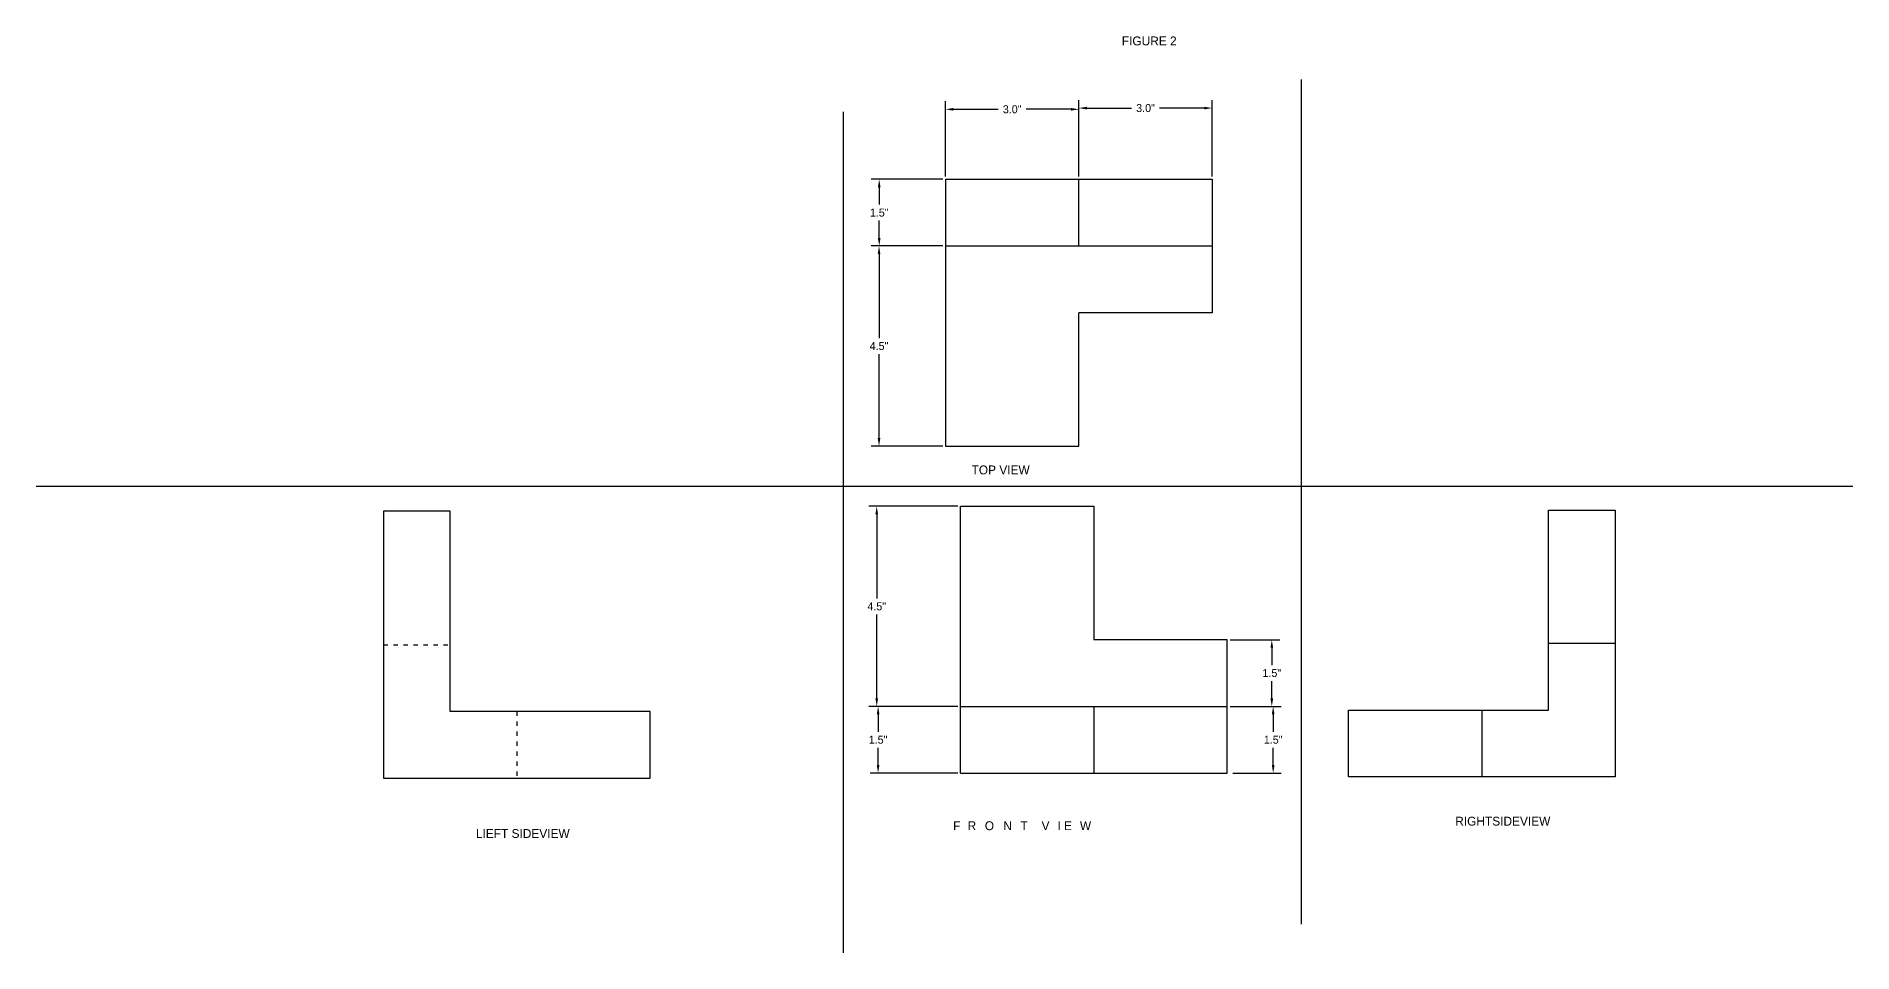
# Model space of a CAD drawing. Header units: inches. Extents: x -7.6 to 46.9, y -32.2 to 38.1.
# Drawn here: x -3.37 to 37.49, y -32.22 to -11.62 of the extents above; entities that cross this region are included whole.
import ezdxf

# ---------------------------------------------------------------- set-up
doc = ezdxf.new("R2010")
doc.units = ezdxf.units.IN
doc.header["$MEASUREMENT"] = 0
doc.linetypes.add('DOT2', pattern=[0.125, 0, -0.125])
doc.dimstyles.get("Standard").update_dxf_attribs({"dimtxt": 0.18, "dimasz": 0.18, "dimexe": 0.18, "dimexo": 0.0625, "dimgap": 0.09, "dimtad": 0, "dimtih": 1, "dimtoh": 1, "dimdec": 1, "dimzin": 0, "dimdsep": 46, "dimlunit": 3, "dimtxsty": 'Standard', "dimcen": 0.09, "dimadec": 0, "dimazin": 0, "dimtfac": 1, "dimtdec": 1, "dimtofl": 0, "dimtmove": 0, "dimatfit": 3, "dimfxl": 1, "dimtolj": 1, "dimtzin": 0, "dimarcsym": 0})

# ---------------------------------------------------------------- blocks, each defined once
blk = doc.blocks.new('*D17')
at = {"color": 0, "lineweight": -2}
for p, q in [((17.018, -16.331), (15.406, -16.331)), ((15.586, -16.511), (15.586, -18.401)), ((15.586, -20.651), (15.586, -18.761)), ((17.018, -20.831), (15.406, -20.831))]:
    blk.add_line(p, q, dxfattribs=at)
at = {"color": 0}
for points in [[(15.556, -16.511), (15.616, -16.511), (15.586, -16.331)], [(15.556, -20.651), (15.616, -20.651), (15.586, -20.831)]]:
    blk.add_solid(points, dxfattribs=at)
at = {"layer": 'Defpoints', "color": 0}
for p in [(15.586, -16.331), (17.081, -16.331), (17.081, -20.831)]:
    blk.add_point(p, dxfattribs=at)
at = {"color": 0, "insert": (15.586, -18.581), "char_height": 0.18, "attachment_point": 5}
blk.add_mtext('\\A1;4.5"', dxfattribs=at)
blk = doc.blocks.new('*D18')
at = {"color": 0, "lineweight": -2}
for p, q in [((17.018, -14.831), (15.41, -14.831)), ((15.59, -15.011), (15.59, -15.401)), ((15.59, -16.151), (15.59, -15.761)), ((17.018, -16.331), (15.41, -16.331))]:
    blk.add_line(p, q, dxfattribs=at)
at = {"color": 0}
for points in [[(15.56, -15.011), (15.62, -15.011), (15.59, -14.831)], [(15.56, -16.151), (15.62, -16.151), (15.59, -16.331)]]:
    blk.add_solid(points, dxfattribs=at)
at = {"layer": 'Defpoints', "color": 0}
for p in [(15.59, -14.831), (17.081, -14.831), (17.081, -16.331)]:
    blk.add_point(p, dxfattribs=at)
at = {"color": 0, "insert": (15.59, -15.581), "char_height": 0.18, "attachment_point": 5}
blk.add_mtext('\\A1;1.5"', dxfattribs=at)
blk = doc.blocks.new('*D19')
at = {"color": 0, "lineweight": -2}
for p, q in [((17.081, -14.769), (17.081, -13.078)), ((17.261, -13.258), (18.266, -13.258)), ((19.901, -13.258), (18.896, -13.258)), ((20.081, -14.769), (20.081, -13.078))]:
    blk.add_line(p, q, dxfattribs=at)
at = {"color": 0}
for points in [[(17.261, -13.228), (17.261, -13.288), (17.081, -13.258)], [(19.901, -13.228), (19.901, -13.288), (20.081, -13.258)]]:
    blk.add_solid(points, dxfattribs=at)
at = {"layer": 'Defpoints', "color": 0}
for p in [(20.081, -13.258), (17.081, -14.831), (20.081, -14.831)]:
    blk.add_point(p, dxfattribs=at)
at = {"color": 0, "insert": (18.581, -13.258), "char_height": 0.18, "attachment_point": 5}
blk.add_mtext('\\A1;3.0"', dxfattribs=at)
blk = doc.blocks.new('*D20')
at = {"color": 0, "lineweight": -2}
for p, q in [((20.081, -14.769), (20.081, -13.05)), ((23.081, -14.769), (23.081, -13.05)), ((20.261, -13.23), (21.266, -13.23)), ((22.901, -13.23), (21.896, -13.23))]:
    blk.add_line(p, q, dxfattribs=at)
at = {"color": 0}
for points in [[(20.261, -13.2), (20.261, -13.26), (20.081, -13.23)], [(22.901, -13.2), (22.901, -13.26), (23.081, -13.23)]]:
    blk.add_solid(points, dxfattribs=at)
at = {"layer": 'Defpoints', "color": 0}
for p in [(23.081, -13.23), (20.081, -14.831), (23.081, -14.831)]:
    blk.add_point(p, dxfattribs=at)
at = {"color": 0, "insert": (21.581, -13.23), "char_height": 0.18, "attachment_point": 5}
blk.add_mtext('\\A1;3.0"', dxfattribs=at)
blk = doc.blocks.new('*D21')
at = {"color": 0, "lineweight": -2}
for p, q in [((17.358, -22.185), (15.354, -22.185)), ((15.534, -22.365), (15.534, -24.255)), ((15.534, -26.505), (15.534, -24.615)), ((17.358, -26.685), (15.354, -26.685))]:
    blk.add_line(p, q, dxfattribs=at)
at = {"color": 0}
for points in [[(15.504, -22.365), (15.564, -22.365), (15.534, -22.185)], [(15.504, -26.505), (15.564, -26.505), (15.534, -26.685)]]:
    blk.add_solid(points, dxfattribs=at)
at = {"layer": 'Defpoints', "color": 0}
for p in [(17.421, -22.185), (15.534, -26.685), (17.421, -26.685)]:
    blk.add_point(p, dxfattribs=at)
at = {"color": 0, "insert": (15.534, -24.435), "char_height": 0.18, "attachment_point": 5}
blk.add_mtext('\\A1;4.5"', dxfattribs=at)
blk = doc.blocks.new('*D22')
at = {"color": 0, "lineweight": -2}
for p, q in [((17.358, -26.685), (15.385, -26.685)), ((15.565, -26.865), (15.565, -27.255)), ((15.565, -28.005), (15.565, -27.615)), ((17.358, -28.185), (15.385, -28.185))]:
    blk.add_line(p, q, dxfattribs=at)
at = {"color": 0}
for points in [[(15.535, -26.865), (15.595, -26.865), (15.565, -26.685)], [(15.535, -28.005), (15.595, -28.005), (15.565, -28.185)]]:
    blk.add_solid(points, dxfattribs=at)
at = {"layer": 'Defpoints', "color": 0}
for p in [(17.421, -26.685), (15.565, -28.185), (17.421, -28.185)]:
    blk.add_point(p, dxfattribs=at)
at = {"color": 0, "insert": (15.565, -27.435), "char_height": 0.18, "attachment_point": 5}
blk.add_mtext('\\A1;1.5"', dxfattribs=at)
blk = doc.blocks.new('*D23')
at = {"color": 0, "lineweight": -2}
for p, q in [((23.483, -25.185), (24.602, -25.185)), ((24.422, -25.365), (24.422, -25.755)), ((24.422, -26.505), (24.422, -26.115)), ((23.483, -26.685), (24.602, -26.685))]:
    blk.add_line(p, q, dxfattribs=at)
at = {"color": 0}
for points in [[(24.392, -25.365), (24.452, -25.365), (24.422, -25.185)], [(24.392, -26.505), (24.452, -26.505), (24.422, -26.685)]]:
    blk.add_solid(points, dxfattribs=at)
at = {"layer": 'Defpoints', "color": 0}
for p in [(23.421, -25.185), (23.421, -26.685), (24.422, -26.685)]:
    blk.add_point(p, dxfattribs=at)
at = {"color": 0, "insert": (24.422, -25.935), "char_height": 0.18, "attachment_point": 5}
blk.add_mtext('\\A1;1.5"', dxfattribs=at)
blk = doc.blocks.new('*D24')
at = {"color": 0, "lineweight": -2}
for p, q in [((23.546, -26.685), (24.633, -26.685)), ((24.453, -26.865), (24.453, -27.255)), ((24.453, -28.005), (24.453, -27.615)), ((23.546, -28.185), (24.633, -28.185))]:
    blk.add_line(p, q, dxfattribs=at)
at = {"color": 0}
for points in [[(24.423, -26.865), (24.483, -26.865), (24.453, -26.685)], [(24.423, -28.005), (24.483, -28.005), (24.453, -28.185)]]:
    blk.add_solid(points, dxfattribs=at)
at = {"layer": 'Defpoints', "color": 0}
for p in [(23.483, -26.685), (23.483, -28.185), (24.453, -28.185)]:
    blk.add_point(p, dxfattribs=at)
at = {"color": 0, "insert": (24.453, -27.435), "char_height": 0.18, "attachment_point": 5}
blk.add_mtext('\\A1;1.5"', dxfattribs=at)

msp = doc.modelspace()

# ---------------------------------------------------------------- linework, layer by layer
for p, q in [((25.081, -12.588), (25.081, -31.582)), ((14.777, -13.312), (14.777, -32.223)), ((17.081, -14.831), (20.081, -14.831)), ((17.081, -14.831), (17.081, -16.331)), ((20.081, -14.831), (23.081, -14.831)), ((20.081, -16.331), (20.081, -14.831)), ((23.081, -14.831), (23.081, -16.331)), ((17.081, -16.331), (17.081, -20.831)), ((17.081, -16.331), (20.081, -16.331)), ((20.081, -16.331), (23.081, -16.331)), ((23.081, -16.331), (23.081, -17.831)), ((23.081, -17.831), (20.081, -17.831)), ((20.081, -20.831), (20.081, -17.831)), ((17.081, -20.831), (20.081, -20.831)), ((-3.373, -21.731), (37.49, -21.731)), ((4.434, -22.297), (4.434, -25.297)), ((5.934, -22.297), (4.434, -22.297)), ((5.934, -25.297), (5.934, -22.297)), ((17.421, -26.685), (17.421, -22.185)), ((17.421, -22.185), (20.421, -22.185)), ((20.421, -22.185), (20.421, -25.185)), ((30.646, -22.271), (32.146, -22.271)), ((30.646, -26.771), (30.646, -22.271)), ((32.146, -22.271), (32.146, -25.271)), ((4.434, -25.297), (4.434, -28.297)), ((5.934, -26.797), (5.934, -25.297)), ((23.421, -25.185), (20.421, -25.185)), ((23.421, -26.685), (23.421, -25.185)), ((32.146, -25.271), (30.646, -25.271)), ((32.146, -25.271), (32.146, -28.271)), ((7.434, -26.797), (5.934, -26.797)), ((10.434, -26.797), (7.434, -26.797)), ((10.434, -28.297), (10.434, -26.797)), ((17.421, -28.185), (17.421, -26.685)), ((17.421, -26.685), (20.421, -26.685)), ((20.421, -26.685), (23.421, -26.685)), ((20.421, -26.685), (20.421, -28.185)), ((23.421, -28.185), (23.421, -26.685)), ((26.146, -28.271), (26.146, -26.771)), ((26.146, -26.771), (29.146, -26.771)), ((29.146, -26.771), (30.646, -26.771)), ((29.146, -26.771), (29.146, -28.271)), ((17.421, -28.185), (20.421, -28.185)), ((20.421, -28.185), (23.421, -28.185)), ((4.434, -28.297), (7.434, -28.297)), ((7.434, -28.297), (10.434, -28.297)), ((29.146, -28.271), (26.146, -28.271)), ((32.146, -28.271), (29.146, -28.271))]:
    msp.add_line(p, q)
at = {"linetype": 'DOT2'}
for p, q in [((4.434, -25.297), (5.934, -25.297)), ((7.434, -26.797), (7.434, -28.297))]:
    msp.add_line(p, q, dxfattribs=at)

# ---------------------------------------------------------------- texts
at = {"char_height": 0.2, "attachment_point": 1}
for s, insert, width in [('FIGURE 2', (21.048, -11.62), 11.92155), ('{\\T2;FRONT VIEW}', (17.252, -29.268), 4.31037), ('RIGHTSIDEVIEW                 ', (28.549, -29.166), 0.26605), ('LIEFT SIDEVIEW', (6.516, -29.443), 2.72119)]:
    msp.add_mtext(s, dxfattribs=dict(at, insert=insert, width=width))
at = {"insert": (17.668, -21.267), "char_height": 0.2, "attachment_point": 1}
msp.add_mtext('TOP VIEW', dxfattribs=at)

# ---------------------------------------------------------------- dimensions: what is measured, and where the dimension line sits
for p1, p2, distance, picture, middle in [((20.081, -14.831), (23.081, -14.831), 1.601, '*D20', (21.581, -13.23)), ((17.081, -14.831), (20.081, -14.831), 1.574, '*D19', (18.581, -13.258)), ((17.081, -16.331), (17.081, -14.831), 1.491, '*D18', (15.59, -15.581)), ((17.081, -20.831), (17.081, -16.331), 1.494, '*D17', (15.586, -18.581)), ((17.421, -22.185), (17.421, -26.685), -1.887, '*D21', (15.534, -24.435)), ((23.421, -25.185), (23.421, -26.685), 1.001, '*D23', (24.422, -25.935)), ((17.421, -26.685), (17.421, -28.185), -1.855, '*D22', (15.565, -27.435)), ((23.483, -26.685), (23.483, -28.185), 0.97, '*D24', (24.453, -27.435))]:
    dim = msp.add_aligned_dim(p1=p1, p2=p2, distance=distance, dimstyle='Standard')
    dim.commit()
    dim.dimension.update_dxf_attribs({"geometry": picture, "text_midpoint": middle})

doc.saveas('drawing.dxf')
